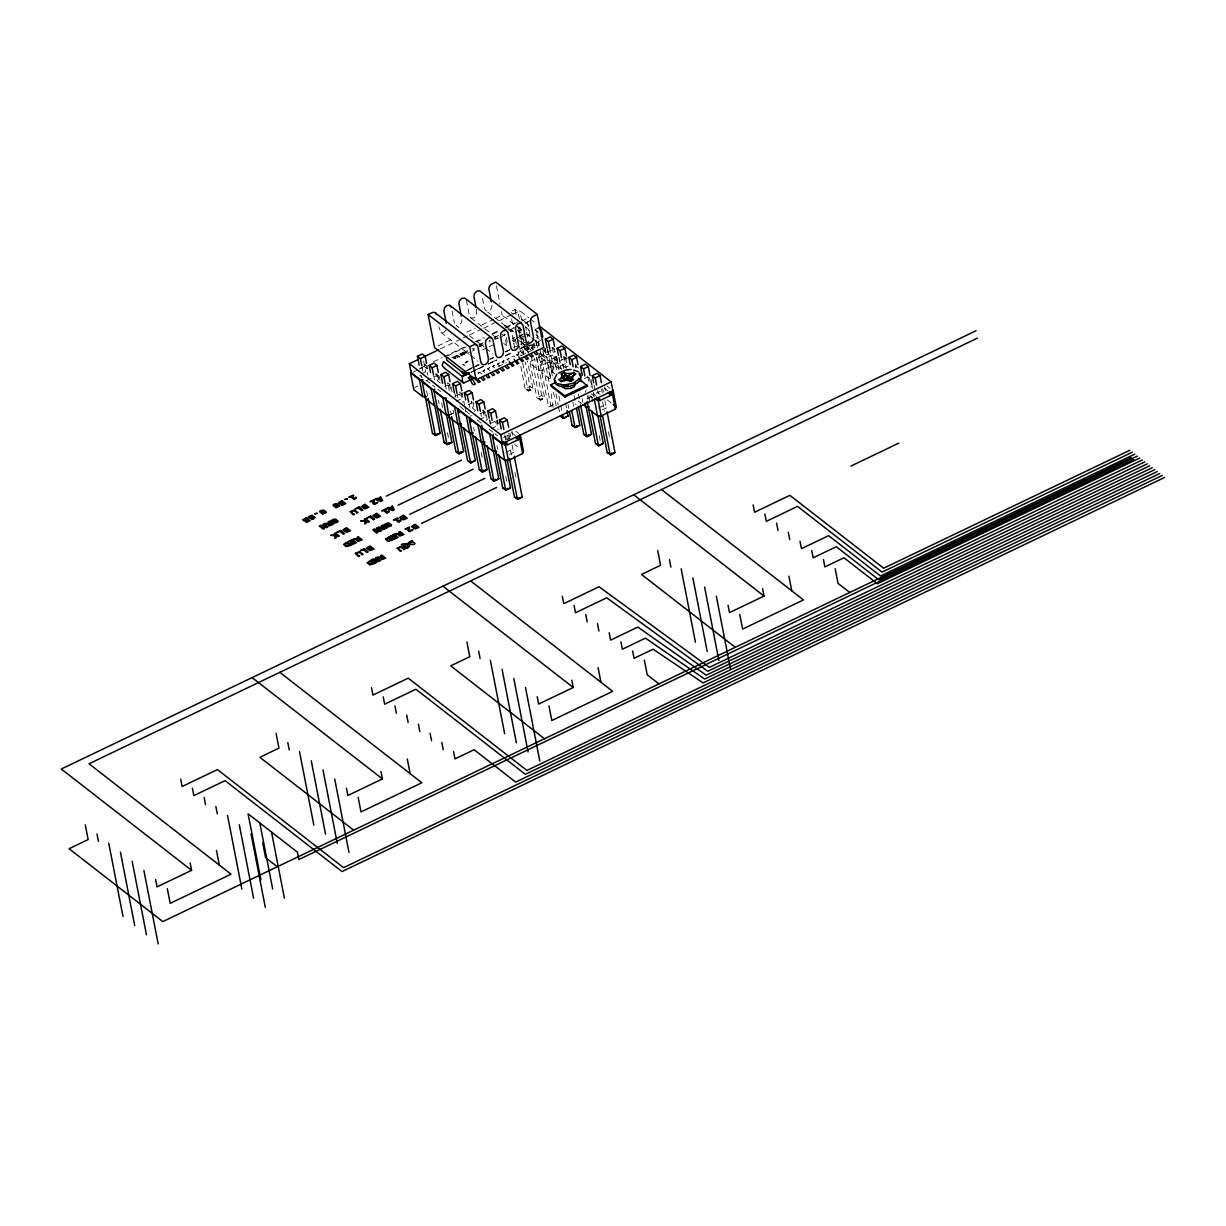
<?xml version="1.0" encoding="UTF-8"?>
<svg xmlns="http://www.w3.org/2000/svg" width="1226" height="1226" viewBox="0 0 1226 1226"><rect width="100%" height="100%" fill="white"/><g stroke="black" fill="none" stroke-linecap="round" stroke-linejoin="round"><path stroke-width="0.75" stroke-dasharray="5 3.75" d="M518.797 332.813L518.874 328.783M520.851 366.467L525.172 388.734L527.87 390.113L529.678 389.255L529.984 386.435L525.295 362.298M530.046 362.589L536.896 397.852L539.593 399.232L541.386 398.373L541.708 395.554L534.49 358.421M553.11 407.476L550.903 391.661M457.267 357.502L457.727 355.295L459.673 357.149L457.758 357.302C454.984 353.41 456.47 360.551 454.003 357.532L455.781 356.674L457.267 357.502L455.428 358.421M462.554 352.981L462.095 355.188L460.608 354.36L458.83 355.218C460.394 357.532 461.62 350.222 464.363 354.13L462.723 355.693L460.777 353.839M465.144 353.716C463.872 351.693 469.098 348.782 466.922 352.873L465.083 353.793L463.658 352.904L465.436 352.046L466.922 352.873M479.627 346.789L479.964 344.659L482.584 344.031M479.918 345.104L481.404 345.931L481.864 343.724M489.557 340.184L489.051 342.161M461.972 319.588L461.359 322.714L458.907 325.059L456.041 325.242L459.014 327.541M492.024 305.182L491.411 308.324L488.959 310.668L486.094 310.837L484.5 308.783L482.125 296.508M518.291 354.299L519.15 352.138L533.356 345.349L536.988 345.334L539.976 347.663M527.824 352.199L526.736 346.59L527.532 344.644M533.356 345.349L534.23 343.188M545.218 348.567L545.938 352.291L545.08 354.452L530.873 361.256L530 363.417L538.965 370.375L542.597 370.375L556.788 363.57L560.435 363.57L569.385 370.528M552.359 376.03L550.183 364.827L551.041 362.666L552.558 361.946L552.972 364.153L564.175 358.789L567.102 361.057M556.941 357.67L557.661 361.409L556.788 363.57L553.524 346.743M585.338 392.151L586.212 390.006M452.716 357.839L454.708 358.758M472.025 348.582L474.155 350.207L472.378 351.065M460.256 356.107L462.095 355.188M474.799 349.088L473.313 348.276M502.277 334.391L503.763 335.219M446.341 329.917L443.873 332.261L441.023 332.43L438.755 326.867M522.72 363.187L528.13 391.033L532.942 388.734L529.984 386.435L525.172 388.734L528.973 390.971L532.942 388.734L527.517 360.888M531.195 355.601L539.854 400.151L544.65 397.837L541.708 395.554L536.896 397.852L540.697 400.09L544.65 397.837L536.712 357.011M495.089 337.809L496.377 338.79L498.154 337.932C495.396 333.993 496.898 341.303 494.415 338.177M510.261 332.123L510.844 329.84L512.79 331.71L510.997 332.553L512.652 331.005M462.539 364.72L463.704 364.122M479.565 346.851L481.404 345.931M503.702 335.28L505.311 334.376M514.859 340.951L512.958 341.901L515.027 340.828M465.88 371.156L479.596 364.49M489.879 359.509L493.296 357.839M505.311 352.015L508.729 350.345M467.55 370.344L479.305 364.658M506.169 351.678L509.526 350.054M470.953 372.306L486.415 364.873M488.132 364.045L496.729 359.923M505.311 355.785L512.192 352.49M520.789 348.353L527.655 345.042M437.943 345.947L453.16 338.652M466.677 332.185L475.121 328.124M481.895 324.89L493.726 319.22M495.411 318.408L502.17 315.174L520.897 329.733M519.364 318.944L517.985 311.848L515.043 309.55L510.231 311.864L513.188 314.163M440.425 348.858L461.129 338.943M462.861 338.115L468.041 335.633M469.757 334.805L481.849 329.012M483.565 328.185L497.373 321.58M499.089 320.752L511.181 314.959M512.897 314.132L519.809 310.822L528.789 317.81M504.162 326.208L505.664 325.488L513.556 331.633M419.706 368.413L426.617 365.118M433.514 361.808L442.142 357.67M443.873 356.843L466.294 346.1M474.922 341.962L483.55 337.824M492.178 333.702L499.089 330.392M505.986 327.081L514.614 322.944M413.315 372.152L418.112 369.854M419.721 369.087L422.909 367.555M447.781 355.724L466.386 346.82M476.516 341.962L484.975 337.901M493.419 333.855L498.492 331.434M505.25 328.185L517.295 322.331M451.873 357.777L467.688 350.146M478.922 344.812L483.105 342.744M494.139 337.533L498.538 335.357M510.537 329.61L517.403 326.331M455.949 356.153L457.727 355.295M494.568 337.64L496.361 336.782M529.709 320.967L524.897 323.266L521.954 320.967L526.766 318.668L530.199 336.384M494.814 339.418L495.656 339.02M457.758 357.302L459.535 356.444M462.585 354.988L464.363 354.13M480.086 344.583L481.895 345.732L483.672 344.874M469.328 352.521L467.55 353.379L465.757 351.525M498.292 338.637L496.377 338.79M501.342 337.181L502.997 335.633M518.23 331.097L521.433 329.564L522.506 335.05M482.707 349.839L487.718 347.433M489.036 346.805L495.365 343.77M426.633 380.489L436.241 375.892L439.169 378.175M519.41 336.047L525.816 332.982M535.272 329.319L538.475 327.786M414.664 387.477L417.821 385.975M512.161 340.767L518.475 337.748M513.51 343.449L514.353 343.05M468.179 369.455L478.324 364.597M490.155 358.927L493.526 357.302M505.357 351.632L512.131 348.399M513.817 347.586L518.889 345.165M520.575 344.353L527.333 341.104M473.956 370.696L482.416 366.651M490.86 362.605L495.932 360.168M506.077 355.31L511.15 352.873M521.295 348.015L528.054 344.782M470.953 372.443L486.477 365.011M488.209 364.183L496.821 360.046M505.449 355.923L512.345 352.613M520.958 348.475L527.854 345.18M444.762 386.542L447.95 385.01L450.877 387.293M529.54 345.916L540.727 340.552M481.711 373.945L479.795 372.198L478.002 373.056L480.301 375.462M484.622 369.884L482.967 371.447L484.622 369.884L485.91 370.911M489.45 367.57L487.81 369.133L489.45 367.57L491.381 369.317M494.277 365.256L492.637 366.819L494.277 365.256L496.561 367.662M499.105 362.942L497.465 364.505L499.105 362.942L501.036 364.689M503.932 360.628L502.292 362.191L503.932 360.628L506.215 363.049M508.759 358.314L507.12 359.877L508.759 358.314L510.69 360.061M511.809 356.858L513.587 356L514.889 357.027M518.552 354.391L516.774 355.249L518.414 353.686L520.345 355.433M523.379 352.077L521.602 352.935L523.241 351.372L525.54 353.793M528.069 349.058L526.429 350.621L528.069 349.058L530 350.805M532.912 346.743L531.256 348.307L532.912 346.743L534.827 348.506M478.14 373.761L479.795 372.198M498.047 366.62L506.645 362.513M520.391 355.923L532.406 350.161M561.339 368.781L540.835 352.827L539.333 353.548L542.597 370.375L541.723 372.52L550.673 379.493L547.409 362.666L540.068 356.965M454.877 396.427L459.673 394.128L462.6 396.396M540.835 352.827L541.264 355.034L552.451 349.671L555.378 351.954M456.057 401.362L460.869 399.063L459.827 393.745M556.589 356.904L551.792 359.203L548.834 356.919L553.646 354.605L556.589 356.904L559.087 369.7M468.194 404.764L471.397 403.231L470.968 401.04L473.895 403.308M449.819 414.817L452.976 413.315M565.37 363.724L560.558 366.022L563.516 368.321L561.784 359.463M565.109 367.555L568.312 366.022M469.987 416.227L471.489 415.507M575.898 367.892L575.469 365.7L576.971 364.98M479.918 413.882L483.121 412.35L486.048 414.633M479.504 419.583L484.301 417.284L487.258 419.583L486.232 414.265M490.032 423.767L494.829 421.468L497.771 423.736M584.419 378.543L587.606 377.01L590.549 379.294M491.212 428.702L496.024 426.403L494.998 421.085M553.416 404.657L548.62 406.971L538.459 355.709M507.748 435.506L502.936 437.82L505.894 440.119L510.706 437.805L507.748 435.506L508.453 439.169M600.525 391.063L595.713 393.362L593.997 384.504M586.84 398.864L591.637 396.565L594.595 398.864M505.786 452.425L510.583 450.126L513.541 452.425L508.729 454.723M598.564 407.982L603.361 405.668L606.318 407.967L601.506 410.281M537.34 347.786L538.996 343.832L527.655 334.192L533.356 338.667M466.416 300.186L469.481 315.986L471.075 318.04L473.926 317.856L476.393 315.511L476.316 308.875M525.28 336.231L521.632 336.231L519.824 326.882M517.755 339.617L523.977 344.445L527.272 344.445M557.661 361.409L548.712 354.452L545.08 354.452L543.992 348.843M547.409 362.666L551.041 362.666L553.232 373.884M489.588 340.491L490.829 341.318M518.843 327.449L521.755 329.687M530.291 318.975L536.283 323.633M522 319.404L527.977 324.047M535.21 329.687L538.199 332.001M529.004 325.457L521.51 319.649L519.809 310.822M534.996 330.116L537.984 332.445M606.885 386.021L609.889 388.351M525.632 326.944L528.59 329.242L529.019 331.449M535.915 334.943L538.842 337.211M554.949 349.747L552.022 347.464L552.451 349.671M566.673 358.866L563.745 356.582L564.175 358.789M575.469 365.7L578.396 367.969M604.265 388.075L609.613 392.243M536.344 337.135L539.271 339.418M517.541 326.315L520.452 328.583M521.433 329.564L518.475 327.265L523.854 354.881M526.659 334.208L529.525 336.445M535.226 340.874L540.881 345.257M541.463 348.812L545.938 352.291M597.093 392.059L600.066 394.389M607.314 400.013L611.789 403.492M517.295 330.055L523.058 334.529M518.859 335.74L523.241 339.158M530.582 344.858L534.965 348.276M593.062 393.439L595.744 395.523M487.58 312.002L512.805 331.602M520.222 337.38L524.682 340.843M507.564 328.844L513.418 333.395M517.816 336.813L523.686 341.364M525.142 342.498L533.938 349.333M541.264 355.034L560.297 369.838M591.07 393.761L593.997 396.044M531.119 347.602L533.049 349.349M521.326 341.885L524.284 344.184L519.472 346.483L521.28 355.77M526.736 346.59L531.885 350.59M550.183 364.827L556.604 369.808M589.783 395.615L592.894 398.021M526.291 349.916L528.575 352.337M521.464 352.23L523.395 353.977M578.381 401.025L581.369 403.339M471.075 318.04L497.787 338.805M503.717 343.418L506.69 345.732M516.636 354.544L517.939 355.571M506.982 359.172L508.269 360.199M469.405 335.618L484.239 347.157M485.726 348.307L493.143 354.084M502.154 361.486L504.07 363.233M497.327 363.8L499.61 366.206M529.678 389.255L530.781 390.113M541.386 398.373L542.505 399.232M527.87 390.113L528.973 390.971M539.593 399.232L540.697 400.09M492.5 366.114L494.415 367.861M487.672 368.428L489.956 370.834M441.023 332.43L469.221 354.36M470.707 355.509L478.125 361.272M482.845 370.742L484.76 372.489M515.748 431.123L518.721 433.452M424.089 364.582L425.468 365.654M438.739 375.968L435.812 373.7L436.241 375.892M450.463 385.087L447.521 382.803L447.95 385.01M459.244 391.922L462.171 394.205M482.692 410.143L485.619 412.426M511.487 432.533L515.487 435.659M424.518 366.789L427.445 369.057M440.379 383.125L437.421 380.842L436.042 373.746M475.535 410.465L472.592 408.181L471.213 401.086M504.315 436.517L507.288 438.831M514.537 444.471L517.525 446.785M419.507 375.079L422.05 377.072M426.081 380.198L430.464 383.6M432.502 385.194L435.061 387.171M437.805 389.316L440.732 391.584M459.781 406.388L464.164 409.806M465.635 410.955L470.033 414.373M477.358 420.058L483.213 424.625M489.067 429.177L493.465 432.594M494.936 433.728L497.603 435.812M604.77 386.941L605.491 390.665M602.732 388.519L603.453 392.259M604.893 400.657L606.318 407.967M601.491 388.811L602.227 392.55M602.656 402.021L604.449 411.246M608.418 431.659L609.506 437.238M597.629 390.343L598.319 393.883M591.009 379.401L592.465 386.88M594.242 397.025L591.76 384.244L588.802 381.945L587.775 376.627M589.415 377.823L591.223 387.171M591.637 396.565L593.093 403.982M599.223 435.536L600.311 441.115M588.725 395.676L589.783 401.163M587.3 395.615L588.02 399.339M575.362 363.984L576.051 367.524M582.089 398.588L582.81 402.297M578.427 393.914L580.235 403.185M566.121 353.701L567.209 359.31M574.044 395.477L575.852 404.764M565.615 357.731L567.056 365.21M563.991 356.643L566.075 367.371M572.894 402.465L573.615 406.174M559.347 357.961L560.435 363.57M558.826 357.164L561.263 369.685M568.082 404.779L568.803 408.488M565.569 403.078L566.657 408.641M552.267 347.525L556.481 369.225L551.669 371.524L554.627 373.823L549.723 348.582M558.964 396.105L560.405 403.523M560.757 405.377L562.213 412.81M547.624 348.843L548.712 354.452M547.455 349.824L552.405 375.248M556.006 393.807L558.167 404.932M558.535 406.802L559.608 412.365M544.88 347.801L551.332 380.964M553.493 392.105L556.374 406.955M542.995 350.973L549.095 382.389M536.62 332.384L539.379 346.56M540.068 350.1L551.21 407.4M535.9 339.74L536.988 345.334M535.731 340.721L537.111 347.801M534.214 344.169L534.934 347.816M536.421 357.287L538.965 370.375M531.977 345.517L532.682 349.18M525.586 326.806L526.276 330.361M526.628 332.123L527.655 337.441M528.345 340.981L530.122 350.115M527.609 344.445L528.697 350.038M526.46 344.169L528.237 353.303M522.858 336.874L525.724 351.601M523.977 344.445L525.785 353.793M515.043 309.55L516.069 314.867M511.61 318.944L513.326 327.802M517.954 351.617L518.675 355.325M515.38 339.357L516.468 344.95M512.253 335.326L514.797 348.414M505.664 325.488L506.093 327.694M496.453 285.796L500.024 304.155M501.465 311.496L502.17 315.174M506.353 337.426L507.441 343.035L506.568 345.196L504.392 333.978M511.993 431.383L512.713 435.123M509.955 432.962L510.675 436.701M512.116 445.115L513.541 452.425M508.713 433.253L509.817 438.862M510.583 450.126L512.024 457.559M514.92 472.408L515.993 477.971M504.851 434.801L505.894 440.119M497.511 420.12L498.231 423.859M497.25 419.844L497.94 423.384M496.269 420.411L498.093 429.744M505.725 476.286L506.798 481.849M497.005 445.62L497.741 449.329M490.002 420.641L490.737 424.365M489.496 419.844L490.185 423.384M484.546 411.292L486.37 420.641M482.921 410.204L484.301 417.284M480.73 413.024L481.42 416.564M472.838 402.174L474.646 411.522M481.205 452.486L482.278 458.049M452.072 310.898L454.463 323.174M469.006 403.921L469.696 407.461M473.573 427.384L474.293 431.108M462.095 392.504L462.784 396.044M463.811 401.362L464.531 405.009M464.884 406.833L465.957 412.319M461.114 393.071L462.922 402.419M456.946 393.025L457.972 398.343M454.846 393.301L455.566 397.04M451.061 386.926L452.103 392.243L449.145 389.945L447.766 382.864M449.39 383.953L450.478 389.561M453.068 410.128L453.789 413.852M445.222 383.922L446.264 389.24M450.494 411.016L451.214 414.725M439.26 376.428L439.996 380.167M437.667 374.849L439.123 382.313M441.712 402.879L442.785 408.442M447.475 432.579L448.563 438.142M433.498 374.804L434.54 380.121M438.418 400.044L439.138 403.768M426.939 365.164L427.629 368.704M425.591 363.861L427.767 375.079M423.644 361.088L425.698 371.723L420.901 374.022L421.606 377.685M422.127 367.463L422.817 371.003M426.694 390.941L427.767 396.504M466.983 362.16L465.528 362.957L466.983 362.16M465.114 362.329L468.148 361.026L465.114 362.329M544.758 360.107L539.961 362.421L542.903 364.72L547.715 362.406L544.758 360.107M512.606 338.376L514.384 337.794L512.606 338.376M464.516 365.103L463.689 364.996L464.516 365.103"/><path stroke-width="1.5" d="M443.674 361.639L462.34 376.566L462.401 381.301L463.643 383.094L475.719 377.317M580.388 376.765L579.775 373.072M462.447 376.091L469.221 373.133M426.372 396.596L422.74 396.596L413.79 389.638L410.526 372.827L411.384 370.666M446.463 414.449L451.873 442.295L447.076 444.594L444.118 442.31L433.958 391.048L434.755 389.086M473.267 433.054L469.619 433.054L460.67 426.096L461.543 423.935L457.896 423.935L448.946 416.978L446.111 399.109M522.613 453.574L519.349 436.762L520.222 434.602L523.487 451.429L522.613 453.574L508.422 460.378L504.79 460.394L495.825 453.421L492.561 436.609L493.434 434.448M564.466 380.734A3.571 1.946 -11 0 1 564.358 380.167L564.328 377.623L561.002 374.022L564.374 372.397L568.052 377.777A3.571 1.946 -11 0 0 564.665 379.401L564.328 377.623M569.722 381.209A3.571 1.946 -11 0 0 571.101 380.152L571.055 377.608L575.852 374.007L573.783 372.382L567.699 375.999M615.391 409.132L612.126 392.305L613 390.159L616.264 406.971L615.391 409.132L601.2 415.936L597.568 415.936L588.603 408.978M443.398 361.839L442.142 365.547L444.655 368.336L463.597 383.064M556.941 374.129L554.198 379.37L556.144 382.635M562.305 375.033L560.895 378.558L558.75 379.585L560.834 381.194L566.09 379.999L570.228 381.194L573.615 379.57L570.749 378.374M572.297 378.543L573.722 375.018M558.642 373.026L564.757 370.482M579.729 378.42L573.278 383.248L563.761 385.01M425.177 396.059L432.395 433.192L435.353 435.491L440.165 433.176L434.387 403.477M448.624 414.296L455.842 451.413L458.785 453.712L463.597 451.413L458.187 423.568M469.91 432.671L475.32 460.516L470.508 462.83L467.55 460.532L460.348 423.399M567.01 410.495L568.098 416.074L563.286 418.373L560.328 416.074M472.056 432.517L479.274 469.635L482.232 471.933L487.044 469.635L481.634 441.789M569.523 412.197L572.052 425.192L575.009 427.491L577.661 426.571L579.821 425.177L576.572 408.473M496.699 451.275L493.067 451.275L489.787 434.464L480.837 427.491L490.998 478.753L493.955 481.052L498.752 478.753L493.342 450.907M578.365 406.465L583.775 434.295L586.733 436.594L591.53 434.295L586.12 406.45M495.503 450.739L502.721 487.871L505.679 490.155L510.476 487.856L505.066 460.011M597.844 415.568L603.253 443.414L598.457 445.712L595.499 443.414L587.162 401.5M507.227 459.857L514.445 496.974L518.246 499.212L522.199 496.974L514.261 456.133M600.004 415.399L607.222 452.532L611.023 454.769L614.977 452.517L607.039 411.691M491.335 301.673L488.944 289.397A4.46 3.372 -52.1 0 1 491.994 283.926L495.748 282.118L537.279 314.408L543.7 347.464L476.086 379.845L434.556 347.571L428.135 314.515L431.889 312.722A4.46 3.372 -52.1 0 1 436.364 314.592M419.169 365.164L417.453 356.306L422.265 354.007L425.207 356.306L426.587 363.386M539.271 325.963L611.161 381.868L612.877 390.68L502.445 443.582L411.078 372.551L409.377 363.739L418.005 359.601M417.453 356.306L420.411 358.605L438.709 349.686M430.556 372.505L429.177 365.425L433.989 363.126L436.931 365.425L438.31 372.505M428.135 314.515L469.665 346.805L473.42 344.996A4.46 3.372 -52.1 0 1 477.895 346.881L480.96 362.666L482.569 364.735L485.45 364.52L487.887 362.176L488.469 359.065L485.404 343.28L485.986 340.169L488.423 337.824L491.304 337.61L492.913 339.679L495.978 355.463L497.603 357.548L500.469 357.333L502.905 354.973L503.503 351.862L500.423 336.077L501.02 332.982L503.457 330.622L506.323 330.407L507.947 332.476L511.012 348.276L512.621 350.345L515.502 350.13L517.939 347.77L518.521 344.675L515.456 328.875L516.039 325.779L518.475 323.419L521.341 323.204L522.966 325.288L526.031 341.073L527.655 343.142L530.521 342.928L532.958 340.583L533.54 337.472L530.475 321.687A4.46 3.372 -52.1 0 1 533.525 316.216L537.279 314.408M429.177 365.425L432.134 367.723L436.931 365.425M442.617 383.401L440.9 374.543L445.697 372.229L448.655 374.528L450.034 381.623M440.9 374.543L443.843 376.826L448.655 374.528M446.095 356.536L446.816 360.199L465.512 374.742L468.884 373.133M462.34 376.566L469.236 373.271M454.34 392.504L452.609 383.646L457.421 381.347L460.378 383.646L461.758 390.726M547.118 348.061L545.386 339.204L550.198 336.889L553.156 339.188L554.535 346.284M468.347 377.669L470.14 376.826L471.428 377.838L475.336 384.014L473.543 384.857L472.025 383.462L470.278 379.432L468.485 378.374L470.14 376.826M452.609 383.646L455.566 385.945L460.378 383.646M545.386 339.204L548.344 341.502L553.156 339.188M465.711 399.845L464.332 392.764L469.144 390.466L472.102 392.749L473.466 399.845M558.489 355.402L557.11 348.307L561.922 346.008L564.88 348.307L566.243 355.387M464.332 392.764L467.29 395.063L472.102 392.749M557.11 348.307L560.067 350.605L564.88 348.307M477.772 410.725L476.056 401.867L480.868 399.569L483.81 401.867L485.19 408.948M570.213 364.505L568.833 357.425L573.645 355.126L576.588 357.41L577.967 364.505M476.056 401.867L479.014 404.166L483.81 401.867M568.833 357.425L571.791 359.724L576.588 357.41M440.165 433.176L435.353 435.491L428.135 398.358M489.159 418.066L487.779 410.986L492.576 408.687L495.534 410.986L496.913 418.066M582.273 375.401L580.557 366.543L585.354 364.229L588.311 366.528L590.028 375.386M561.585 376.995L564.956 375.386L568.052 377.777M487.779 410.986L490.722 413.285L495.534 410.986M580.557 366.543L583.499 368.827L588.311 366.528M578.841 378.451L587.53 386.205L564.987 397.009L550.918 386.052L550.673 384.872L555.776 382.42M561.002 381.761L564.358 380.167M568.987 375.999L569.324 377.777L572.68 376.167M451.873 442.295L447.076 444.594L440.211 409.331M501.219 428.962L499.488 420.104L504.3 417.79L507.257 420.089L508.637 427.184M593.645 382.742L592.265 375.646L597.077 373.348L600.035 375.646L601.414 382.727M499.488 420.104L502.445 422.403L507.257 420.089M592.265 375.646L595.223 377.945L600.035 375.646M550.673 384.872L564.757 395.814L587.285 385.01M463.597 451.413L458.785 453.712L451.582 416.595M409.377 363.739L500.729 434.77L611.161 381.868M386.297 496.132L461.42 460.133M492.561 436.609L501.511 443.567L506.66 442.847L507.089 445.053L518.276 439.69L516.836 436.701M517.847 437.483L519.349 436.762M597.568 415.936L594.288 399.124L599.437 398.389L599.866 400.595L611.054 395.232L609.613 392.243M610.625 393.025L612.126 392.305M475.32 460.516L470.508 462.83L463.658 427.552M568.098 416.074L563.286 418.373L562.565 414.664M398.006 505.235L473.129 469.251M487.044 469.635L482.232 471.933L475.381 436.671M579.821 425.177L575.009 427.491L571.76 410.787M409.729 514.353L484.852 478.355M498.752 478.753L493.955 481.052L487.09 445.789M591.53 434.295L586.733 436.594L580.588 405.04M421.453 523.471L496.576 487.473M510.476 487.856L505.679 490.155L498.813 454.892M603.253 443.414L598.457 445.712L591.591 410.449M522.199 496.974L517.387 499.273L509.449 458.432M614.977 452.517L610.165 454.831L602.594 415.844M976.08 330.744L61.3 769.024L191.593 870.337L157.035 886.888L155.61 879.548M977.505 338.085L89.023 763.767L231.04 874.199L170.184 903.347L167.334 888.666M850.89 466.095L898.827 443.122M380.979 771.568L382.405 778.908L347.862 795.475L346.422 788.134M571.791 680.154L573.232 687.495L538.674 704.046L537.233 696.705M762.618 588.725L764.043 596.066L729.485 612.632L728.06 605.276M1129.82 450.279L883.639 568.22L789.881 495.319L754.572 512.238L753.132 504.897M1132.303 452.21L882.076 572.113L797.544 506.384L766.281 521.356L764.855 514.016M1134.801 454.156L880.513 575.99L828.638 535.655L801.452 548.696L800.026 541.34M1131.246 457.62L162.828 921.6L69.07 848.698L88.149 839.565L85.299 824.868M1137.284 456.087L878.935 579.867L836.301 546.719L813.175 557.799L811.735 550.459M1133.728 459.551L298.883 859.549L297.458 852.208L248.081 813.819L260.939 879.916M1139.782 458.018L877.372 583.745L843.963 557.769L824.883 566.918L823.458 559.577M1142.28 459.965L709.333 667.388L599.054 586.748L563.761 603.667L562.32 596.311M1144.762 461.895L707.77 671.266L606.732 597.798L575.469 612.77L574.044 605.429M1147.26 463.842L706.207 675.158L637.827 627.084L610.64 640.11L609.199 632.769M1149.743 465.773L704.644 679.035L645.489 638.133L622.348 649.228L620.923 641.888M1152.241 467.719L703.08 682.913L653.151 649.198L634.072 658.331L632.647 650.991M1154.739 469.65L526.919 770.449L408.243 678.162L372.934 695.081L371.509 687.74M1157.221 471.581L525.356 774.326L415.905 689.227L384.657 704.199L383.232 696.858M1159.719 473.527L515.686 782.096L474.064 749.73L454.984 758.879L453.559 751.523M1162.202 475.458L343.587 867.671L217.431 769.591L182.122 786.51L180.697 779.169M1164.7 477.404L342.023 871.563L225.094 780.64L193.846 795.613L192.421 788.272M570.734 388.381L565.247 388.734L561.83 386.052M570.182 388.55L574.458 386.496L575.653 382.926M568.098 369.762L564.925 370.313M565.692 373.409L571.638 373.409M568.91 380.167L562.964 380.183M573.722 370.022L578.641 371.861M568.22 385.546L566.565 385.654A7.187 3.923 -11 0 1 565.017 385.546M491.304 337.61L449.789 305.335L446.938 305.504L444.471 307.849L443.873 310.99L446.264 323.266M560.895 378.558L564.021 378.39M568.036 369.624L571.101 369.501M410.526 372.827L419.476 379.784L423.108 379.784M433.958 391.048L442.908 398.006L446.218 398.006M582.856 404.503L585.844 406.817L589.476 406.817M437.238 407.86L446.187 414.817L449.819 414.817M481.343 442.157L478.079 425.345L469.129 418.388L472.393 435.199L481.343 442.157L484.975 442.157L484.117 444.318L493.067 451.275M563.562 384.841L557.615 383.692M572.052 425.192L575.852 427.43M583.775 434.295L587.576 436.548M595.499 443.414L599.299 445.651M607.222 452.532L611.023 454.769M432.395 433.192L436.195 435.429M444.118 442.31L446.816 443.674M455.842 451.413L459.643 453.651M479.274 469.635L483.075 471.872M490.998 478.753L494.798 480.99M502.721 487.871L505.418 489.251M514.445 496.974L518.246 499.212M538.475 327.786L541.432 330.085L542.812 337.165M521.341 323.204L479.841 290.93L476.991 291.114L474.523 293.458L473.926 296.585L475.964 307.113M608.127 392.964L611.054 395.232M613.276 404.657L616.264 406.971M578.871 379.478L581.752 381.715M849.756 592.48L838.032 583.377L835.182 568.68M598.411 397.607L599.437 398.389M596.924 398.327L599.866 400.595M506.323 330.407L464.823 298.133L461.957 298.316L459.505 300.646L458.892 303.787L461.282 316.078M435.506 312.998L477.037 345.288M661.458 489.511L803.474 599.928L742.634 629.091L739.768 614.395M576.557 425.698L577.661 426.571M588.265 434.816L589.384 435.674M611.713 453.038L612.816 453.896M563.025 417.453L564.129 418.311M633.735 494.768L764.043 596.066M515.349 437.406L518.276 439.69M505.633 442.05L506.66 442.847M502.691 441.636L505.618 443.904M445.682 400.166L454.631 407.124L457.896 423.935M735.263 647.343L641.505 574.442L660.584 565.293L657.734 550.612M436.9 433.697L438.004 434.571M448.609 442.816L449.727 443.674M460.332 451.934L461.436 452.792M483.78 470.156L484.883 471.014M495.488 479.274L496.607 480.132M507.212 488.377L508.315 489.235M518.935 497.495L520.039 498.354M470.248 461.911L471.366 462.769M658.944 683.909L647.221 674.79L644.37 660.109M470.646 580.925L612.663 691.357L551.823 720.505L548.957 705.824M442.923 586.181L573.232 687.495M544.451 738.757L450.693 665.856L469.773 656.722L466.922 642.026M279.834 672.354L421.851 782.77L360.996 811.934L358.145 797.237M252.112 677.61L382.405 778.908M353.64 830.186L259.881 757.285L278.961 748.136L276.111 733.455M277.321 866.751L265.598 857.633L262.747 842.952M449.789 305.335L451.383 307.389M536.452 352.322L538.091 353.931L536.314 354.789L534.674 353.18M531.624 354.636L533.264 356.245L531.486 357.103L529.847 355.494M526.797 356.95L528.437 358.559L526.659 359.417L525.019 357.808M521.97 359.264L523.609 360.873L521.832 361.731L518.92 356.95M517.142 361.578L518.782 363.187L517.004 364.045L514.092 359.264M512.315 363.892L513.955 365.501L512.177 366.359L509.265 361.578M507.487 366.206L509.127 367.815L507.349 368.674L505.71 367.049M502.66 368.52L504.3 370.129L502.522 370.988L500.882 369.363M497.833 370.834L499.472 372.443L497.695 373.302L496.04 371.677M493.005 373.148L494.645 374.758L492.852 375.616L491.212 373.991M488.178 375.462L489.818 377.072L488.025 377.93L486.385 376.305M483.35 377.761L484.99 379.386L483.197 380.229L481.557 378.619M478.523 380.075L480.163 381.7L478.37 382.543L475.473 377.777M788.303 532.237L789.728 539.578M788.9 576.128L791.766 590.825M776.579 523.119L778.004 530.46M716.336 596.173L730.604 669.611M704.613 587.055L718.896 660.507M692.889 577.952L707.172 651.389M681.166 568.833L695.448 642.271M669.457 559.715L670.883 567.071M595.223 377.945L596.602 385.025M597.936 399.109L601.2 415.936M596.434 397.025L597.139 400.672M583.499 368.827L584.879 375.922M585.109 403.093L585.844 406.817M579.745 388.627L579.975 389.822M571.791 359.724L573.155 366.804M573.783 372.382L574.35 375.371M571.055 377.608L571.408 379.401A3.571 1.946 -11 0 0 569.324 377.777M572.297 392.197L572.542 393.377M564.374 372.397L564.956 375.386M560.067 350.605L561.447 357.701M564.757 395.814L564.987 397.009M548.344 341.502L549.723 348.582M597.491 623.651L598.916 631.007M598.089 667.557L600.939 682.238M585.767 614.548L587.193 621.889M502.445 422.403L503.825 429.483M505.158 443.567L508.422 460.378M503.656 441.467L504.361 445.13M500.729 434.77L502.445 443.582M501.511 443.567L504.79 460.394M490.722 413.285L492.101 420.365M469.665 346.805L476.086 379.845M479.014 404.166L480.393 411.262M481.711 425.345L482.431 429.085M464.792 371.08L465.512 374.742M525.525 687.587L539.792 761.039M467.29 395.063L468.669 402.143M470.355 418.097L471.075 421.836M469.619 433.054L466.355 416.227L457.405 409.269L460.67 426.096M513.801 678.484L528.069 751.921M455.566 385.945L456.946 393.025M458.631 408.978L459.367 412.718M502.078 669.365L516.361 742.803M443.843 376.826L445.222 383.922M442.908 398.006L446.187 414.817M490.354 660.247L504.637 733.7M432.134 367.723L433.498 374.804M478.646 651.144L480.071 658.485M420.411 358.605L421.79 365.7M419.476 379.784L422.74 396.596M441.835 742.42L443.26 749.76M430.111 733.301L431.537 740.642M418.388 724.183L419.828 731.539M406.68 715.08L408.105 722.42M407.277 758.971L410.128 773.667M394.956 705.961L396.381 713.302M334.713 779.016L348.981 852.453M322.99 769.897L337.257 843.35M311.266 760.794L325.549 834.232M299.542 751.676L313.825 825.113M287.819 742.558L289.259 749.914M271.528 832.04L284.371 898.137M259.805 822.922L272.662 889.019M251.024 833.833L265.291 907.286M239.3 824.73L253.583 898.168M227.576 815.612L241.859 889.049M215.853 806.493L217.293 813.849M216.466 850.4L219.316 865.081M204.144 797.39L205.57 804.731M190.168 862.997L191.593 870.337M143.886 870.429L158.169 943.882M132.178 861.326L146.446 934.764M120.454 852.208L134.722 925.661M108.731 843.105L123.014 916.542M97.007 833.987L98.432 841.327M579.04 373.777A13.394 7.31 -11 0 1 570.565 386.037A13.394 7.31 -11 0 1 554.642 380.029M564.849 380.658A3.571 1.946 -11 0 1 569.201 378.941A3.571 1.946 -11 0 1 571.546 380.964M465.987 373.424A2.391 1.303 -11 0 1 462.984 373.578A2.391 1.303 -11 0 1 462.907 371.892M336.522 521.326L333.564 523.165L337.365 522.307A3.111 1.701 -11 0 0 337.993 521.111L335.572 519.18A2.85 1.548 -11 0 0 333.656 519.272L330.591 520.881L332.706 522.537L335.005 521.433L333.288 521.479C331.403 519.472 336.292 519.502 336.522 521.326M390.006 525.157L387.048 526.996L390.864 526.138A3.111 1.701 -11 0 0 391.492 524.927L389.056 523.012A2.85 1.548 -11 0 0 387.155 523.088L384.09 524.713L386.205 526.352L388.504 525.264L386.788 525.31C384.903 523.303 389.776 523.333 390.006 525.157M346.253 530.935L348.705 530.873L347.663 530.046L346.253 530.935M364.643 507.472L367.11 507.411L366.053 506.599L364.643 507.472M369.762 549.217L372.214 549.141L371.171 548.328L369.762 549.217M376.29 516.529L378.757 516.468L377.7 515.656L376.29 516.529M403.048 518.445L405.5 518.383L404.457 517.571L403.048 518.445M414.756 527.563L417.223 527.502L416.166 526.674L414.756 527.563M314.852 517.387L313.366 519.15L311.373 519.334C316.277 516.223 310.484 519.38 308.508 517.74A2.406 1.318 -11 0 1 308.646 516.621L311.971 515.318L314.852 517.387M317.12 513.342L314.883 513.832L317.12 513.342M347.173 498.936L344.935 499.426L347.173 498.936M336.338 535.272L336.215 537.601L334.744 538.291L335.05 535.777L330.668 535.272L336.093 535.072L334.177 533.586L335.418 532.988L339.372 536.084L338.146 536.666L336.338 535.272M366.39 520.866L366.267 523.195L364.796 523.9L365.103 521.387L360.72 520.866L366.145 520.682L364.229 519.196L365.471 518.598L369.424 521.678L368.198 522.276L366.39 520.866M409.561 545.892C406.082 552.574 402.71 543.578 401.837 544.942C398.956 544.313 408.84 542.061 409.561 545.892M303.098 519.701L303.787 520.774A1.9 1.042 -11 0 0 305.121 520.927L308.37 520.682L305.78 521.939L306.469 522.475L310.193 520.698L308.094 519.058L304.661 519.901L307.006 518.062L306.362 517.556L303.098 519.701M338.713 502.645L339.403 503.717A1.9 1.042 -11 0 0 340.736 503.871L343.985 503.625L341.38 504.867L342.085 505.418L345.809 503.625L343.694 501.986L340.276 502.829L342.621 501.005L341.977 500.499L338.713 502.645M343.786 544.405L346.115 546.658L351.31 545.095L347.341 541.999L343.786 544.405M367.294 562.688L369.639 564.941L374.819 563.362L370.85 560.282L367.294 562.688M385.562 539.118L387.891 541.371L393.086 539.808L389.117 536.727L385.562 539.118M374.053 502.185L374.926 503.365L377.869 502.338L374.926 504.192A1.9 1.042 -11 0 1 373.7 504.162L372.612 502.997L373.348 500.944L369.945 501.725L374.328 499.626L374.053 502.185M409.208 529.525L410.082 530.705L413.024 529.663L410.082 531.532A1.9 1.042 -11 0 1 408.871 531.502L407.783 530.337L408.519 528.283L405.116 529.065L409.484 526.965L409.208 529.525M344.383 529.678L347.081 529.601L345.947 528.712L344.383 529.678M362.789 506.215L365.486 506.154L364.337 505.265L362.789 506.215M367.892 547.961L370.589 547.884L369.455 546.995L367.892 547.961M374.436 515.288L377.133 515.211L375.984 514.322L374.436 515.288M401.178 517.188L403.875 517.127L402.741 516.238L401.178 517.188M412.901 526.306L415.599 526.23L414.449 525.341L412.901 526.306M404.151 545.432C407.768 550.888 409.315 542.336 404.151 545.432M325.028 512.468C322.576 515.594 323.281 509.847 325.028 512.468M338.391 506.062C335.939 509.188 336.644 503.442 338.391 506.062M321.013 511.441C321.81 514.537 324.124 508.683 321.013 511.441M334.376 505.035C335.173 508.131 337.502 502.277 334.376 505.035M350.268 511.625L353.287 514.782L354.498 514.2C347.663 511.778 355.08 508.683 356.766 513.112L357.992 512.529L354.237 509.97L350.268 511.625M355.387 553.37L358.39 556.512L359.616 555.93C352.766 553.524 360.183 550.413 361.885 554.842L363.095 554.259L359.356 551.7L355.387 553.37M397.224 548.129L400.228 551.286L401.454 550.704C394.619 548.283 402.021 545.187 403.722 549.616L404.932 549.033L401.193 546.474L397.224 548.129M329.089 524.36C330.637 526.659 332.062 522.169 329.089 524.36M358.007 539.869C359.57 542.168 360.996 537.678 358.007 539.869M382.573 528.191C384.121 530.49 385.546 526 382.573 528.191M381.531 558.152C383.079 560.451 384.504 555.96 381.531 558.152M399.783 534.582C401.346 536.881 402.756 532.39 399.783 534.582M345.027 531.226L346.529 532.36L350.498 530.751L346.544 527.67L342.836 530.03L345.027 531.226M363.432 507.763L364.934 508.897L368.903 507.288L364.934 504.208L361.241 506.583L363.432 507.763M375.079 516.82L376.581 517.954L380.55 516.345L376.581 513.265L372.888 515.64L375.079 516.82M368.536 549.493L370.037 550.627L374.007 549.033L370.053 545.938L366.344 548.313L368.536 549.493M401.821 518.736L403.323 519.87L407.293 518.261L403.339 515.181L399.63 517.556L401.821 518.736M413.545 527.854L415.047 528.988L419.016 527.379L415.047 524.299L411.354 526.659L413.545 527.854M409.836 542.612C417.943 541.141 415.507 546.873 408.427 543.501A2.084 1.134 -11 0 1 408.457 542.658L409.515 541.785A7.862 4.291 -11 0 1 412.135 540.712L412.871 541.279L409.836 542.612M326.346 512.345L322.744 514.169L319.664 511.778A2.636 1.441 -11 0 1 320.476 510.736L323.833 510.047L326.346 512.345M339.709 505.955L336.108 507.763L333.028 505.373A2.636 1.441 -11 0 1 333.84 504.33L337.196 503.641L339.709 505.955M327.924 524.437L329.043 525.893L333.288 524.36L329.319 521.265L328.108 521.847L329.748 523.134L324.645 523.517L327.924 524.437M356.858 539.946L357.961 541.402L362.222 539.854L358.253 536.773L357.042 537.356L358.682 538.643L353.578 539.026L356.858 539.946M381.424 528.268L382.527 529.724L386.772 528.176L382.819 525.096L381.592 525.678L383.248 526.965L378.129 527.349L381.424 528.268M380.366 558.228L381.485 559.684L385.73 558.136L381.761 555.056L380.55 555.639L382.19 556.91L377.087 557.294L380.366 558.228M398.634 534.659L399.737 536.114L403.998 534.582L400.028 531.486L398.818 532.069L400.228 533.463L395.339 533.739L398.634 534.659M309.963 516.575C310.745 519.518 314.193 514.675 309.963 516.575M355.617 497.373L354.666 498.43L352.123 496.453L353.762 495.656L353.103 495.151L348.812 497.204L350.881 497.036L354.207 499.626L356.613 497.649L355.617 497.373M388.443 511.012L387.493 512.07L384.949 510.093L386.588 509.296L385.929 508.79L381.638 510.844L383.707 510.675L387.048 513.265L389.439 511.288L388.443 511.012M400.166 520.115L399.216 521.188L396.672 519.196L398.312 518.414L397.653 517.908L393.362 519.962L395.431 519.793L398.772 522.383L401.163 520.406L400.166 520.115M345.824 543.547L345.517 543.777A1.716 0.935 -11 0 0 345.18 544.482L347.127 545.861L349.471 545.187L346.759 543.072L345.824 543.547M387.6 538.26L387.293 538.49A1.716 0.935 -11 0 0 386.941 539.195L388.903 540.574L391.247 539.9L388.519 537.785L387.6 538.26M369.332 561.83L369.026 562.044A1.716 0.935 -11 0 0 368.689 562.765L370.635 564.144L372.98 563.47L370.267 561.355L369.332 561.83M320.752 525.387L319.266 526.092L323.235 529.172L324.338 528.651L321.488 526.429L326.407 527.655L327.909 526.935L323.94 523.854L322.836 524.391L325.702 526.613L320.752 525.387M359.034 507.043L355.08 508.928L358.436 508.131L361.762 510.706L363.003 510.123L359.034 507.043M376.336 498.66L374.987 499.304L380.857 501.48L382.558 500.652L380.504 496.668L379.723 498.017L376.336 498.66M380.045 498.63L378.344 499.442L381.041 500.484L380.045 498.63M340.644 530.49L336.675 532.39L340.046 531.578L343.372 534.168L344.598 533.571L340.644 530.49M370.696 516.1L366.727 517.985L370.099 517.188L373.424 519.763L374.65 519.18L370.696 516.1M388.044 507.779L386.711 508.422L392.581 510.583L394.282 509.771L392.228 505.771L391.446 507.135L388.044 507.779M391.753 507.748L390.067 508.56L392.749 509.587L391.753 507.748M352.429 539.578L348.536 541.432L351.816 540.651L352.919 541.509L350.391 542.72L351.004 543.195L353.532 541.984L354.529 542.75L351.877 544.022L352.506 544.513L356.383 542.658L352.429 539.578M374.236 529.203L372.75 529.923L376.719 533.004L377.823 532.467L374.987 530.26L379.907 531.486L381.393 530.766L377.424 527.686L376.321 528.207L379.202 530.444L374.236 529.203M364.153 548.773L360.183 550.673L363.555 549.861L366.88 552.451L368.122 551.853L364.153 548.773M394.19 534.291L390.312 536.145L393.592 535.364L394.695 536.222L392.167 537.432L392.78 537.923L395.308 536.712L396.289 537.478L393.638 538.75L394.266 539.241L398.159 537.371L394.19 534.291M373.194 559.163L371.708 559.884L375.677 562.964L376.78 562.428L373.93 560.221L378.849 561.431L380.351 560.726L376.382 557.646L375.279 558.167L378.144 560.405L373.194 559.163M431.2 388.887L422.234 381.93L425.514 398.756L434.464 405.714L431.2 388.887"/></g></svg>
